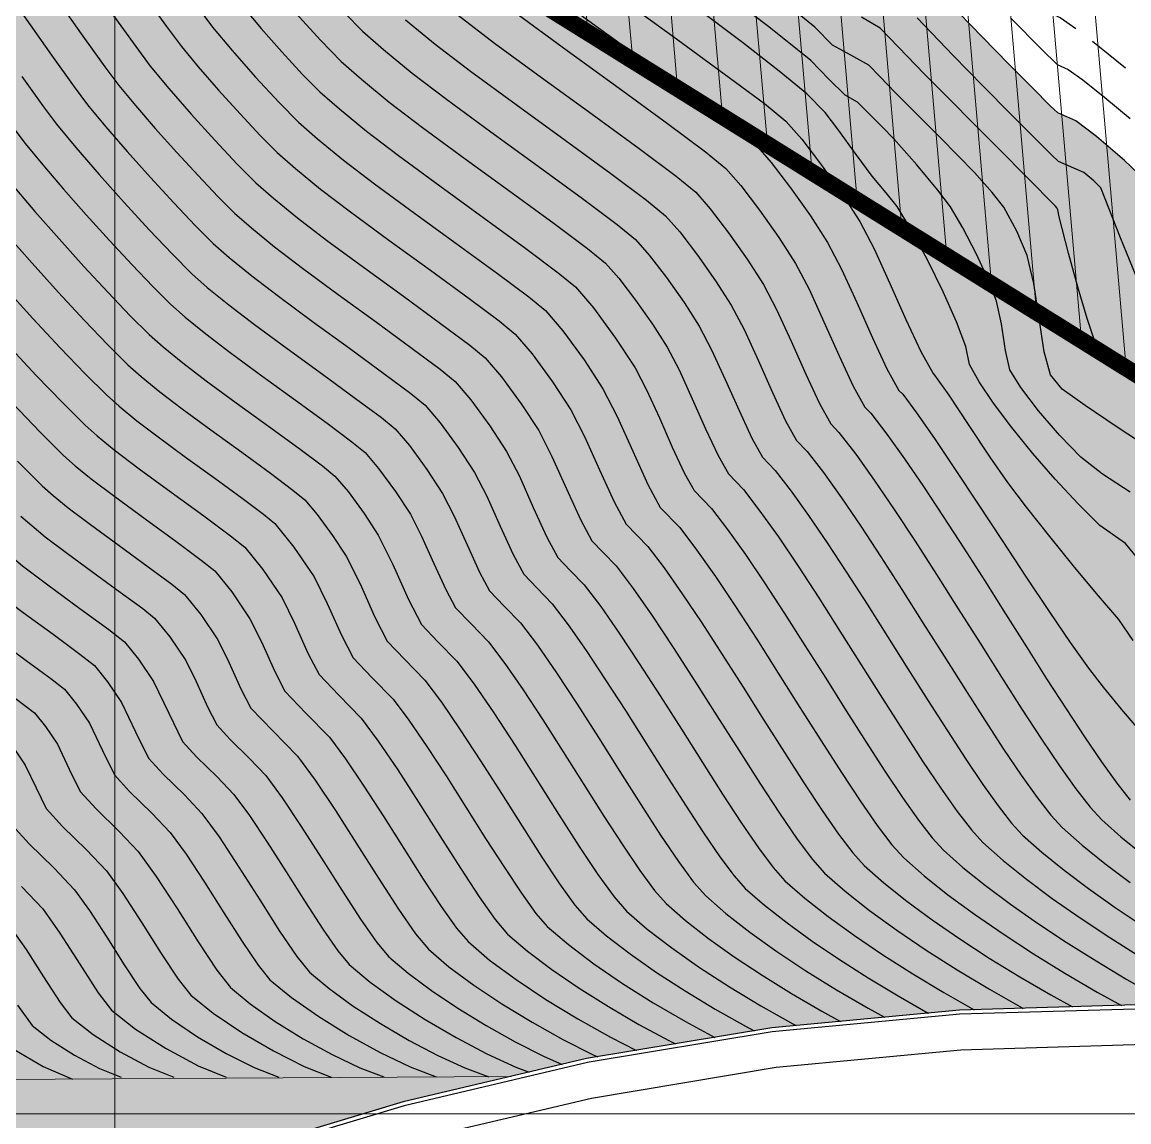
# Model space of a CAD drawing. Header units: metres. Extents: x 62264 to 62602, y 108404 to 109101.
# Drawn here: x 62397.25 to 62430, y 108649.77 to 108682.31 of the extents above; entities that cross this region are included whole.
import ezdxf

# ---------------------------------------------------------------- set-up
doc = ezdxf.new("R2010")
doc.units = ezdxf.units.M
doc.header["$MEASUREMENT"] = 0
doc.linetypes.add('TRATTEGGIATA2', pattern=[0.375, 0.25, -0.125])
doc.layers.add('0_Col__Red_0.50', color=14, linetype='Continuous', lineweight=50)
doc.layers.add('0_Hatch', color=2, linetype='Continuous', lineweight=9)
for name, color, linetype in [('colore lago', 131, 'Continuous'), ('coordinate', 2, 'Continuous'), ('Couronnement', 7, 'Continuous'), ('curve livello 1m', 2, 'Continuous'), ('curve livello 5m', 7, 'Continuous'), ('LIN025CO', 7, 'Continuous')]:
    doc.layers.add(name, color=color, linetype=linetype)
doc.layers.add('Colori bordi', color=5, linetype='Continuous', plot=False)

msp = doc.modelspace()

# ---------------------------------------------------------------- hatches: boundary and pattern name
at = {"layer": '0_Hatch'}
h = msp.add_hatch(dxfattribs=at)
h.set_pattern_fill('ANSI31', color=80, scale=10, angle=50)
h.paths.add_polyline_path([(62461.573, 108657.106), (62469.287, 108673.52), (62447.136, 108677.206), (62422.066, 108695.24), (62427.603, 108702.225), (62411.363, 108723.278), (62402.491, 108718.984), (62391.87, 108729.152), (62395.054, 108733.894), (62378.537, 108753.334), (62360.975, 108748.063), (62354.234, 108739.358), (62410.968, 108683.883), (62448.728, 108660.35), (62450.64, 108661.812), (62451.148, 108664.314), (62456.414, 108662.941), (62458.266, 108662.184), (62459.322, 108661.386), (62460.2, 108659.93)])
at = {"layer": 'colore lago', "linetype": 'Continuous', "lineweight": 0}
msp.add_hatch(color=256, dxfattribs=at).paths.add_polyline_path([(62424.984, 108653.069), (62419.433, 108652.547), (62413.953, 108651.637), (62408.529, 108650.359), (62403.21, 108648.764), (62398.021, 108646.797), (62392.955, 108644.487), (62388.067, 108641.873), (62383.347, 108638.914), (62379.143, 108635.919), (62374.987, 108632.528), (62370.912, 108628.752), (62367.864, 108625.55), (62364.577, 108621.72), (62361.992, 108618.302), (62358.884, 108613.699), (62356.087, 108608.883), (62353.615, 108603.924), (62351.491, 108598.79), (62349.698, 108593.52), (62348.257, 108588.148), (62347.162, 108582.699), (62346.433, 108577.206), (62346.076, 108571.827), (62346.067, 108566.27), (62346.414, 108560.708), (62347.156, 108555.214), (62348.241, 108549.757), (62349.108, 108546.543), (62347.868, 108543.897), (62343.805, 108542.34), (62343.071, 108542.931), (62342.215, 108543.399), (62341.494, 108543.605), (62340.731, 108543.397), (62339.788, 108542.895), (62338.814, 108542.367), (62337.958, 108542.081), (62337.463, 108542.167), (62336.538, 108542.374), (62334.253, 108542.969), (62331.322, 108543.785), (62328.139, 108544.685), (62325.098, 108545.533), (62322.593, 108546.195), (62321.848, 108546.361), (62320.984, 108546.545), (62320.474, 108546.666), (62319.859, 108546.963), (62319.103, 108547.335), (62317.961, 108547.824), (62316.581, 108548.386), (62315.066, 108548.989), (62313.523, 108549.599), (62312.055, 108550.183), (62310.769, 108550.711), (62309.769, 108551.147), (62309.112, 108551.475), (62308.074, 108552.131), (62305.134, 108553.829), (62301.974, 108555.846), (62300, 108557.145), (62300, 108746.102), (62331.882, 108763.679), (62334.507, 108761.512), (62338.392, 108758.6), (62343.084, 108755.721), (62348.103, 108752.428), (62352.959, 108748.821), (62356.982, 108746.672), (62361.491, 108743.204), (62364.809, 108741.018), (62364.85, 108740.982), (62366.701, 108739.452), (62368.7, 108737.832), (62369.305, 108737.355), (62369.749, 108737.014), (62370.359, 108736.582), (62371.24, 108735.973), (62371.627, 108735.711), (62374.472, 108733.847), (62374.708, 108733.696), (62375.544, 108733.194), (62376.513, 108732.622), (62377.024, 108732.307), (62377.264, 108731.984), (62377.853, 108731.572), (62378.743, 108731.016), (62379.493, 108730.514), (62379.904, 108730.173), (62380.53, 108729.628), (62381.289, 108728.95), (62382.099, 108728.213), (62382.879, 108727.488), (62383.568, 108726.81), (62384.361, 108726.013), (62384.891, 108725.5), (62385.513, 108725.007), (62386.29, 108724.44), (62387.153, 108723.834), (62388.028, 108723.224), (62388.845, 108722.646), (62389.533, 108722.136), (62390.019, 108721.728), (62390.461, 108721.189), (62391.046, 108720.467), (62391.593, 108719.84), (62392.228, 108719.121), (62392.561, 108718.731), (62392.862, 108718.087), (62393.16, 108717.245), (62393.458, 108716.296), (62393.758, 108715.335), (62394.064, 108714.455), (62394.378, 108713.747), (62394.629, 108713.387), (62395.018, 108712.892), (62395.432, 108712.426), (62395.814, 108712.034), (62396.33, 108711.596), (62397.152, 108710.938), (62398.032, 108710.258), (62398.87, 108709.636), (62399.584, 108709.126), (62399.96, 108708.881), (62400.685, 108708.661), (62401.612, 108708.484), (62402.549, 108708.306), (62403.305, 108708.084), (62403.979, 108707.68), (62404.973, 108707.002), (62405.674, 108706.477), (62406.299, 108705.979), (62406.659, 108705.658), (62407.074, 108705.014), (62407.565, 108704.234), (62408.06, 108703.631), (62408.444, 108703.148), (62408.613, 108702.358), (62408.809, 108701.374), (62409.055, 108700.585), (62409.399, 108699.598), (62409.737, 108698.707), (62410.053, 108697.961), (62410.417, 108697.156), (62410.768, 108696.423), (62411.044, 108695.894), (62411.352, 108695.436), (62411.941, 108694.585), (62412.688, 108693.536), (62413.24, 108692.756), (62413.64, 108692.028), (62414.101, 108691.1), (62414.582, 108690.096), (62415.042, 108689.143), (62415.44, 108688.363), (62415.735, 108687.883), (62416.22, 108687.475), (62417.091, 108686.877), (62417.986, 108686.309), (62418.762, 108685.857), (62419.277, 108685.61), (62419.98, 108685.523), (62420.747, 108685.436), (62421.269, 108685.254), (62422.042, 108684.935), (62422.834, 108684.575), (62423.302, 108684.318), (62424.281, 108683.305), (62425.656, 108681.875), (62426.449, 108681.066), (62427.156, 108680.351), (62427.673, 108679.833), (62427.895, 108679.62), (62428.432, 108679.384), (62429.04, 108678.92), (62429.869, 108678.212), (62430.484, 108677.629), (62430.843, 108677.243), (62431.218, 108676.364), (62431.557, 108675.296), (62431.913, 108674.527), (62432.355, 108674.247), (62432.858, 108673.942), (62433.455, 108673.231), (62434.097, 108672.326), (62434.701, 108671.601), (62435.197, 108671.28), (62435.685, 108671.01), (62436.144, 108670.755), (62436.707, 108670.388), (62437.492, 108669.855), (62438.358, 108669.253), (62439.162, 108668.678), (62440.078, 108667.996), (62441.13, 108667.19), (62442.002, 108666.501), (62442.908, 108665.758), (62443.789, 108665.021), (62444.562, 108664.359), (62445.144, 108663.844), (62445.453, 108663.547), (62446.014, 108662.665), (62446.501, 108661.941), (62447.153, 108661.7), (62448.876, 108661.081), (62447.183, 108652.749), (62446.943, 108651.566), (62441.595, 108652.495), (62436.09, 108653.04), (62430.527, 108653.236)])

# ---------------------------------------------------------------- linework, layer by layer
at = {"layer": '0_Col__Red_0.50', "color": 80, "const_width": 0.5}
msp.add_lwpolyline([(62461.573, 108657.106), (62469.287, 108673.52), (62447.136, 108677.206), (62422.066, 108695.24), (62427.603, 108702.225), (62411.363, 108723.278), (62402.491, 108718.984), (62391.87, 108729.152), (62395.054, 108733.894), (62378.537, 108753.334), (62360.975, 108748.063), (62354.234, 108739.358), (62410.968, 108683.883), (62448.728, 108660.35), (62450.64, 108661.812), (62451.148, 108664.314), (62456.414, 108662.941), (62458.266, 108662.184), (62459.322, 108661.386), (62460.2, 108659.93), (62461.573, 108657.106)], dxfattribs=at)
at = {"layer": 'Colori bordi', "linetype": 'Continuous', "lineweight": 0, "flags": 128}
for points in [[(62424.281, 108683.305), (62425.656, 108681.875), (62425.656, 108681.875), (62426.449, 108681.066), (62427.156, 108680.351), (62427.673, 108679.833), (62427.895, 108679.62), (62428.432, 108679.384), (62428.432, 108679.384), (62429.04, 108678.92), (62429.869, 108678.212), (62429.869, 108678.212), (62430.484, 108677.629)], [(62430.527, 108653.236), (62424.984, 108653.069), (62419.433, 108652.547), (62413.953, 108651.637), (62408.529, 108650.359), (62403.21, 108648.764)]]:
    msp.add_lwpolyline(points, dxfattribs=at)
at = {"layer": 'coordinate', "linetype": 'Continuous', "lineweight": 0}
for p, q in [((62400, 108767.618), (62400, 108626.056)), ((62340.187, 108650), (62556.466, 108650))]:
    msp.add_line(p, q, dxfattribs=at)
at = {"layer": 'Couronnement', "linetype": 'Continuous'}
for p, q in [((62430.527, 108653.236), (62424.984, 108653.069)), ((62430.531, 108653.116), (62424.988, 108652.949)), ((62424.984, 108653.069), (62419.433, 108652.547)), ((62424.995, 108652.95), (62419.444, 108652.428)), ((62419.433, 108652.547), (62413.953, 108651.637)), ((62419.444, 108652.428), (62413.973, 108651.519)), ((62419.561, 108651.385), (62425.024, 108651.9)), ((62425.024, 108651.9), (62430.475, 108652.07)), ((62413.953, 108651.637), (62408.529, 108650.359)), ((62413.981, 108651.52), (62408.555, 108650.242)), ((62414.098, 108650.472), (62419.561, 108651.385)), ((62408.817, 108649.228), (62414.098, 108650.472)), ((62408.529, 108650.359), (62403.21, 108648.764)), ((62408.555, 108650.242), (62403.244, 108648.649))]:
    msp.add_line(p, q, dxfattribs=at)
at = {"layer": 'curve livello 1m', "color": 152, "linetype": 'TRATTEGGIATA2', "ltscale": 5, "flags": 128}
msp.add_lwpolyline([(62449.409, 108663.703), (62444.734, 108667.217), (62444.734, 108667.217), (62443.954, 108667.783), (62443.429, 108668.028), (62442.969, 108668.248), (62442.969, 108668.248), (62442.47, 108668.783), (62441.977, 108669.175), (62441.124, 108669.816), (62440.102, 108670.575), (62439.103, 108671.321), (62438.32, 108671.922), (62438.32, 108671.922), (62437.534, 108672.562), (62437.08, 108672.956), (62437.08, 108672.956), (62436.692, 108673.419), (62436.139, 108674.141), (62435.492, 108675.027), (62434.819, 108675.983), (62434.191, 108676.913), (62434.191, 108676.913), (62434.183, 108676.926), (62434.135, 108676.968), (62433.554, 108677.536), (62432.857, 108678.242), (62432.184, 108678.923), (62431.677, 108679.412), (62431.677, 108679.412), (62430.841, 108680.147), (62429.964, 108680.89), (62429.133, 108681.568), (62428.437, 108682.108), (62427.967, 108682.438), (62427.967, 108682.438), (62427.85, 108682.49), (62427.362, 108682.981), (62426.953, 108683.405), (62426.568, 108683.805), (62426.568, 108683.805), (62425.763, 108684.619), (62425.037, 108685.346), (62424.499, 108685.878), (62424.256, 108686.107), (62424.256, 108686.107), (62423.838, 108686.33), (62423.033, 108686.718), (62422.083, 108687.153), (62422.083, 108687.153), (62421.201, 108687.532), (62420.659, 108687.741), (62420.659, 108687.741), (62419.96, 108687.849), (62419.097, 108687.916), (62418.267, 108687.984), (62417.665, 108688.094), (62417.665, 108688.094), (62417.563, 108688.156), (62417.547, 108688.17), (62417.258, 108688.62), (62416.882, 108689.325), (62416.442, 108690.213), (62415.962, 108691.213), (62415.465, 108692.25), (62414.976, 108693.254), (62414.519, 108694.151), (62414.116, 108694.869), (62414.116, 108694.869), (62413.888, 108695.19), (62413.731, 108695.42), (62413.447, 108696.014), (62412.957, 108697.086), (62412.957, 108697.086), (62412.542, 108698.014), (62412.149, 108698.906), (62411.838, 108699.625), (62411.669, 108700.032), (62411.669, 108700.032), (62411.493, 108700.551), (62411.338, 108701.075), (62411.338, 108701.075), (62411.14, 108702.019), (62410.936, 108703.116), (62410.783, 108703.767), (62410.783, 108703.767), (62410.46, 108704.208), (62409.848, 108704.939), (62409.171, 108705.744), (62408.647, 108706.405), (62408.195, 108707.116), (62407.772, 108707.467), (62406.911, 108708.146), (62405.935, 108708.914), (62405.164, 108709.532), (62404.859, 108709.794), (62404.558, 108710.033), (62403.965, 108710.163), (62402.733, 108710.397), (62401.329, 108710.662), (62400.217, 108710.883), (62399.534, 108711.046), (62399.508, 108711.064), (62399.419, 108711.135), (62398.941, 108711.7), (62398.366, 108712.469), (62397.791, 108713.304), (62397.315, 108714.068), (62396.999, 108714.708), (62396.588, 108715.641), (62396.135, 108716.7), (62395.69, 108717.718), (62395.307, 108718.531), (62394.833, 108719.384), (62394.335, 108720.199), (62394, 108720.666), (62393.527, 108721.291), (62392.891, 108722.096), (62392.334, 108722.781), (62392.022, 108723.139), (62391.403, 108723.624), (62390.228, 108724.482), (62388.787, 108725.522), (62387.371, 108726.549), (62386.269, 108727.371), (62385.592, 108727.906), (62384.834, 108728.52), (62384.222, 108729.031), (62383.639, 108729.546), (62382.938, 108730.185), (62382.188, 108730.877), (62381.454, 108731.553), (62380.802, 108732.145), (62380.301, 108732.582), (62379.555, 108733.154), (62378.591, 108733.891), (62378.094, 108734.284), (62377.713, 108734.585), (62377.036, 108735.03), (62375.97, 108735.715), (62375.055, 108736.311), (62373.009, 108737.706), (62371.181, 108738.986), (62370.681, 108739.355), (62370.133, 108739.77), (62369.655, 108740.145), (62369.247, 108740.473), (62368.148, 108741.404), (62366.867, 108742.513), (62365.789, 108743.468)], dxfattribs=at)
at = {"layer": 'curve livello 1m', "flags": 128}
for points in [[(62412.656, 108683.355), (62414.129, 108682.272), (62415.713, 108681.12), (62417.19, 108680.043), (62418.345, 108679.182), (62418.962, 108678.678), (62419.418, 108678.154), (62419.99, 108677.407), (62420.579, 108676.573), (62421.085, 108675.786), (62421.496, 108675.001), (62421.952, 108674.007), (62422.412, 108672.968), (62422.84, 108672.049), (62423.196, 108671.412), (62423.306, 108671.298), (62423.717, 108670.751), (62424.246, 108669.991), (62424.864, 108669.071), (62425.54, 108668.045), (62426.248, 108666.966), (62426.956, 108665.888), (62427.638, 108664.865), (62428.263, 108663.949), (62428.802, 108663.195), (62429.239, 108662.631), (62429.767, 108661.98), (62430.229, 108661.437)], [(62398.151, 108683.175), (62399.006, 108681.963), (62399.706, 108680.987), (62400.117, 108680.436), (62400.609, 108679.842), (62401.195, 108679.164), (62401.828, 108678.454), (62402.461, 108677.765), (62403.046, 108677.148), (62403.536, 108676.656), (62404.036, 108676.22), (62404.725, 108675.655), (62405.546, 108675.029), (62406.603, 108674.252), (62407.738, 108673.426), (62408.797, 108672.653), (62409.626, 108672.036), (62410.068, 108671.675), (62410.526, 108671.134), (62411.09, 108670.366), (62411.59, 108669.601), (62411.965, 108668.869), (62412.378, 108667.95), (62412.776, 108667.072), (62413.104, 108666.465), (62413.469, 108666.083), (62413.883, 108665.659), (62414.374, 108665.013), (62414.923, 108664.226), (62415.514, 108663.334), (62416.131, 108662.375), (62416.758, 108661.385), (62417.379, 108660.403), (62417.977, 108659.465), (62418.536, 108658.609), (62419.041, 108657.871), (62419.475, 108657.29), (62419.822, 108656.902), (62420.414, 108656.384), (62421.105, 108655.839), (62421.879, 108655.278), (62422.718, 108654.709), (62423.605, 108654.144), (62424.523, 108653.593), (62425.423, 108653.082)], [(62414.882, 108683.074), (62416.51, 108681.89), (62418.029, 108680.782), (62419.217, 108679.896), (62419.851, 108679.379), (62420.32, 108678.84), (62420.909, 108678.072), (62421.514, 108677.213), (62422.034, 108676.405), (62422.458, 108675.597), (62422.926, 108674.575), (62423.399, 108673.507), (62423.839, 108672.562), (62424.205, 108671.907), (62424.248, 108671.862), (62424.675, 108671.265), (62425.262, 108670.376), (62425.882, 108669.437), (62426.403, 108668.685), (62426.961, 108667.955), (62427.647, 108667.089), (62428.384, 108666.182), (62429.091, 108665.332), (62429.69, 108664.636), (62430.113, 108664.008)], [(62399.887, 108682.596), (62400.615, 108681.582), (62401.042, 108681.009), (62401.593, 108680.347), (62402.256, 108679.587), (62402.956, 108678.813), (62403.619, 108678.108), (62404.167, 108677.553), (62404.687, 108677.099), (62405.403, 108676.513), (62406.257, 108675.861), (62407.355, 108675.054), (62408.535, 108674.195), (62409.637, 108673.392), (62410.498, 108672.751), (62410.957, 108672.375), (62411.433, 108671.813), (62412.019, 108671.014), (62412.539, 108670.22), (62412.929, 108669.459), (62413.359, 108668.503), (62413.772, 108667.591), (62414.113, 108666.96), (62414.447, 108666.61), (62414.825, 108666.223), (62415.335, 108665.552), (62415.906, 108664.735), (62416.52, 108663.808), (62417.161, 108662.812), (62417.812, 108661.784), (62418.456, 108660.764), (62419.078, 108659.789), (62419.659, 108658.9), (62420.183, 108658.134), (62420.634, 108657.531), (62420.994, 108657.128), (62421.609, 108656.59), (62422.327, 108656.024), (62423.131, 108655.44), (62424.002, 108654.85), (62424.923, 108654.263), (62425.877, 108653.69), (62426.844, 108653.141), (62426.873, 108653.126)], [(62402.432, 108682.771), (62402.891, 108682.155), (62403.468, 108681.467), (62404.162, 108680.683), (62404.856, 108679.932), (62405.431, 108679.347), (62405.99, 108678.859), (62406.76, 108678.227), (62407.679, 108677.527), (62408.861, 108676.658), (62410.13, 108675.734), (62411.315, 108674.87), (62412.241, 108674.18), (62412.736, 108673.776), (62413.248, 108673.171), (62413.879, 108672.312), (62414.438, 108671.457), (62414.858, 108670.638), (62415.32, 108669.61), (62415.764, 108668.628), (62416.131, 108667.949), (62416.71, 108667.351), (62417.209, 108666.697), (62417.765, 108665.907), (62418.362, 108665.014), (62418.987, 108664.048), (62419.627, 108663.043), (62420.267, 108662.03), (62420.893, 108661.041), (62421.492, 108660.108), (62422.05, 108659.263), (62422.553, 108658.539), (62422.987, 108657.967), (62423.338, 108657.579), (62423.943, 108657.046), (62424.645, 108656.487), (62425.427, 108655.911), (62426.275, 108655.327), (62427.174, 108654.742), (62428.108, 108654.167), (62429.063, 108653.609), (62429.779, 108653.213)], [(62403.816, 108682.727), (62404.326, 108682.119), (62404.94, 108681.425), (62405.554, 108680.761), (62406.062, 108680.244), (62406.641, 108679.738), (62407.439, 108679.085), (62408.39, 108678.359), (62409.613, 108677.46), (62410.928, 108676.504), (62412.154, 108675.609), (62413.113, 108674.894), (62413.625, 108674.476), (62414.156, 108673.85), (62414.808, 108672.96), (62415.388, 108672.075), (62415.73, 108671.423), (62416.108, 108670.598), (62416.49, 108669.736), (62416.845, 108668.973), (62417.141, 108668.444), (62417.652, 108667.914), (62418.127, 108667.296), (62418.652, 108666.555), (62419.216, 108665.718), (62419.807, 108664.811), (62420.415, 108663.861), (62421.028, 108662.892), (62421.634, 108661.932), (62422.223, 108661.006), (62422.783, 108660.141), (62423.303, 108659.362), (62423.772, 108658.695), (62424.178, 108658.167), (62424.51, 108657.804), (62425.088, 108657.294), (62425.753, 108656.759), (62426.492, 108656.208), (62427.292, 108655.647), (62428.141, 108655.085), (62429.027, 108654.527), (62429.937, 108653.983), (62430.859, 108653.458)], [(62405.357, 108682.574), (62406.08, 108681.774), (62406.694, 108681.141), (62407.292, 108680.618), (62408.117, 108679.942), (62409.101, 108679.192), (62410.366, 108678.262), (62411.725, 108677.273), (62412.994, 108676.348), (62413.985, 108675.609), (62414.515, 108675.177), (62414.906, 108674.727), (62415.398, 108674.085), (62415.903, 108673.369), (62416.337, 108672.694), (62416.691, 108672.019), (62417.082, 108671.166), (62417.477, 108670.275), (62417.844, 108669.485), (62418.15, 108668.939), (62418.595, 108668.478), (62419.085, 108667.839), (62419.628, 108667.073), (62420.211, 108666.208), (62420.822, 108665.271), (62421.45, 108664.289), (62422.083, 108663.288), (62422.71, 108662.296), (62423.318, 108661.339), (62423.897, 108660.444), (62424.435, 108659.639), (62424.919, 108658.951), (62425.338, 108658.405), (62425.681, 108658.03), (62426.279, 108657.502), (62426.966, 108656.949), (62427.73, 108656.38), (62428.557, 108655.801), (62429.435, 108655.219), (62430.35, 108654.643)], [(62406.804, 108682.576), (62407.326, 108682.038), (62407.944, 108681.498), (62408.796, 108680.8), (62409.812, 108680.025), (62411.119, 108679.064), (62412.523, 108678.043), (62413.833, 108677.087), (62414.857, 108676.323), (62415.404, 108675.877), (62415.809, 108675.412), (62416.316, 108674.75), (62416.838, 108674.01), (62417.287, 108673.312), (62417.652, 108672.616), (62418.056, 108671.734), (62418.464, 108670.813), (62418.843, 108669.998), (62419.159, 108669.433), (62419.537, 108669.042), (62420.005, 108668.434), (62420.521, 108667.712), (62421.073, 108666.897), (62421.654, 108666.014), (62422.252, 108665.083), (62422.858, 108664.127), (62423.463, 108663.169), (62424.058, 108662.23), (62424.631, 108661.333), (62425.175, 108660.5), (62425.678, 108659.754), (62426.132, 108659.116), (62426.527, 108658.609), (62426.853, 108658.255), (62427.426, 108657.747), (62428.08, 108657.217), (62428.805, 108656.671), (62429.589, 108656.114), (62430.421, 108655.553)], [(62430.038, 108668.398), (62429.221, 108668.937), (62428.582, 108669.433), (62428.582, 108669.433), (62427.953, 108670.076), (62427.328, 108670.803), (62426.803, 108671.493), (62426.478, 108672.024), (62426.478, 108672.024), (62426.344, 108672.589), (62426.226, 108673.383), (62426.085, 108674.054), (62426.085, 108674.054), (62425.834, 108674.692), (62425.481, 108675.457), (62425.089, 108676.217), (62424.722, 108676.842), (62424.722, 108676.842), (62424.346, 108677.337), (62423.723, 108678.084), (62423.04, 108678.859), (62423.04, 108678.859), (62422.695, 108679.208), (62422.243, 108679.662), (62422.243, 108679.662), (62421.974, 108679.942), (62421.608, 108680.143), (62421.125, 108680.623), (62420.585, 108681.169), (62420.585, 108681.169), (62420.037, 108681.621), (62419.305, 108682.194), (62418.454, 108682.836)], [(62397.304, 108682.494), (62398.125, 108681.329), (62398.798, 108680.392), (62399.193, 108679.863), (62399.726, 108679.219), (62400.363, 108678.482), (62401.051, 108677.711), (62401.738, 108676.963), (62402.373, 108676.293), (62402.904, 108675.759), (62403.384, 108675.34), (62404.046, 108674.798), (62404.836, 108674.196), (62405.85, 108673.45), (62406.941, 108672.657), (62407.958, 108671.915), (62408.754, 108671.321), (62409.178, 108670.975), (62409.618, 108670.455), (62410.16, 108669.717), (62410.64, 108668.983), (62411.001, 108668.28), (62411.397, 108667.396), (62411.779, 108666.553), (62412.094, 108665.97), (62412.492, 108665.555), (62412.941, 108665.095), (62413.413, 108664.474), (62413.941, 108663.717), (62414.509, 108662.86), (62415.102, 108661.938), (62415.705, 108660.986), (62416.301, 108660.042), (62416.876, 108659.14), (62417.414, 108658.317), (62417.9, 108657.608), (62418.317, 108657.05), (62418.65, 108656.677), (62419.219, 108656.179), (62419.884, 108655.655), (62420.628, 108655.115), (62421.434, 108654.569), (62422.287, 108654.025), (62423.169, 108653.495), (62424.065, 108652.987), (62424.072, 108652.983)], [(62410.153, 108682.514), (62411.234, 108681.69), (62412.624, 108680.668), (62414.118, 108679.581), (62415.511, 108678.565), (62416.601, 108677.753), (62417.183, 108677.278), (62417.613, 108676.783), (62418.153, 108676.078), (62418.708, 108675.291), (62419.186, 108674.549), (62419.574, 108673.808), (62420.004, 108672.871), (62420.438, 108671.891), (62420.842, 108671.023), (62421.177, 108670.423), (62421.421, 108670.17), (62421.919, 108669.524), (62422.467, 108668.756), (62423.054, 108667.891), (62423.671, 108666.952), (62424.307, 108665.962), (62424.951, 108664.947), (62425.594, 108663.928), (62426.226, 108662.93), (62426.836, 108661.977), (62427.413, 108661.092), (62427.948, 108660.299), (62428.431, 108659.621), (62428.85, 108659.082), (62429.197, 108658.706), (62429.765, 108658.201), (62430.41, 108657.674)], [(62411.945, 108682.523), (62413.377, 108681.47), (62414.915, 108680.351), (62416.351, 108679.304), (62417.473, 108678.467), (62418.072, 108677.978), (62418.515, 108677.469), (62419.072, 108676.743), (62419.644, 108675.932), (62420.135, 108675.168), (62420.135, 108675.168), (62420.535, 108674.404), (62420.978, 108673.439), (62421.425, 108672.43), (62421.841, 108671.536), (62422.187, 108670.917), (62422.364, 108670.734), (62422.84, 108670.117), (62423.362, 108669.39), (62423.921, 108668.572), (62424.508, 108667.684), (62425.115, 108666.746), (62425.732, 108665.776), (62426.352, 108664.796), (62426.965, 108663.824), (62427.564, 108662.881), (62428.14, 108661.986), (62428.684, 108661.16), (62429.187, 108660.421), (62429.642, 108659.79), (62430.038, 108659.287)], [(62430.597, 108669.705), (62429.655, 108670.324), (62428.702, 108670.965), (62428.702, 108670.965), (62428.02, 108671.451), (62427.675, 108671.875), (62427.495, 108672.551), (62427.34, 108673.535), (62427.182, 108674.572), (62426.991, 108675.404), (62426.991, 108675.404), (62426.683, 108676.12), (62426.295, 108676.829), (62426.295, 108676.829), (62425.953, 108677.263), (62425.436, 108677.859), (62425.436, 108677.859), (62424.421, 108678.883), (62423.096, 108680.215), (62423.096, 108680.215), (62422.635, 108680.695), (62422.306, 108681.036), (62422.306, 108681.036), (62421.773, 108681.33), (62421.233, 108681.626), (62421.233, 108681.626), (62420.704, 108682.156), (62420.241, 108682.532)], [(62430.254, 108671.823), (62429.125, 108672.559), (62428.984, 108672.883), (62428.766, 108673.54), (62428.5, 108674.434), (62428.214, 108675.469), (62427.937, 108676.551), (62427.937, 108676.551), (62427.898, 108676.753), (62427.868, 108676.815), (62427.831, 108676.859), (62426.148, 108678.558), (62423.949, 108680.768), (62423.949, 108680.768), (62423.183, 108681.565), (62422.638, 108682.13), (62422.638, 108682.13), (62422.092, 108682.45)], [(62430.284, 108674.628), (62429.752, 108675.927), (62429.168, 108677.409), (62428.965, 108677.611), (62428.665, 108677.856), (62427.917, 108678.184), (62427.709, 108678.384), (62427.218, 108678.872), (62426.52, 108679.575), (62425.69, 108680.416), (62424.802, 108681.321), (62424.802, 108681.321), (62423.732, 108682.435)], [(62426.509, 108682.428), (62427.423, 108681.5), (62427.872, 108681.055), (62428.199, 108680.911), (62428.634, 108680.6), (62429.288, 108680.081), (62430.041, 108679.452)], [(62397.245, 108680.696), (62397.889, 108679.798), (62398.268, 108679.29), (62398.844, 108678.595), (62399.531, 108677.801), (62400.273, 108676.969), (62401.014, 108676.161), (62401.699, 108675.438), (62402.273, 108674.862), (62402.733, 108674.46), (62403.368, 108673.94), (62404.125, 108673.363), (62405.097, 108672.648), (62406.143, 108671.887), (62407.119, 108671.176), (62407.882, 108670.607), (62408.289, 108670.274), (62408.711, 108669.776), (62409.23, 108669.068), (62409.691, 108668.364), (62410.036, 108667.69), (62410.417, 108666.843), (62410.783, 108666.035), (62411.085, 108665.476), (62411.514, 108665.028), (62411.999, 108664.531), (62412.5, 108663.868), (62413.065, 108663.051), (62413.673, 108662.125), (62414.304, 108661.137), (62414.939, 108660.132), (62415.559, 108659.155), (62416.142, 108658.253), (62416.669, 108657.471), (62417.122, 108656.855), (62417.478, 108656.451), (62418.079, 108655.928), (62418.787, 108655.377), (62419.582, 108654.81), (62420.444, 108654.238), (62421.351, 108653.673), (62422.284, 108653.128), (62422.773, 108652.861)], [(62396.975, 108677.47), (62397.632, 108676.704), (62398.348, 108675.893), (62399.085, 108675.079), (62399.8, 108674.307), (62400.455, 108673.622), (62401.009, 108673.069), (62401.43, 108672.701), (62402.01, 108672.225), (62402.703, 108671.698), (62403.592, 108671.044), (62404.548, 108670.348), (62405.44, 108669.698), (62406.138, 108669.178), (62406.51, 108668.874), (62406.896, 108668.418), (62407.371, 108667.771), (62407.792, 108667.127), (62408.222, 108666.261), (62408.683, 108665.228), (62409.067, 108664.486), (62409.558, 108663.972), (62410.114, 108663.403), (62410.628, 108662.719), (62411.212, 108661.866), (62411.839, 108660.901), (62412.486, 108659.883), (62413.127, 108658.869), (62413.737, 108657.916), (62414.291, 108657.082), (62414.766, 108656.424), (62415.135, 108656), (62415.746, 108655.472), (62416.474, 108654.913), (62417.293, 108654.339), (62418.18, 108653.764), (62419.109, 108653.203), (62420.054, 108652.67), (62420.158, 108652.615)], [(62396.785, 108676.04), (62397.547, 108675.176), (62398.33, 108674.31), (62399.091, 108673.489), (62399.788, 108672.761), (62400.378, 108672.172), (62400.779, 108671.821), (62401.332, 108671.368), (62401.992, 108670.865), (62402.839, 108670.241), (62403.751, 108669.579), (62404.601, 108668.959), (62405.266, 108668.463), (62405.621, 108668.173), (62405.988, 108667.739), (62406.441, 108667.122), (62406.843, 108666.509), (62407.253, 108665.683), (62407.692, 108664.698), (62408.058, 108663.991), (62408.58, 108663.445), (62409.172, 108662.839), (62409.663, 108662.186), (62410.219, 108661.372), (62410.818, 108660.452), (62411.435, 108659.48), (62412.047, 108658.513), (62412.629, 108657.603), (62413.158, 108656.807), (62413.611, 108656.18), (62413.963, 108655.775), (62414.546, 108655.271), (62415.24, 108654.737), (62416.023, 108654.189), (62416.869, 108653.641), (62417.755, 108653.105), (62418.657, 108652.597), (62418.916, 108652.461)], [(62396.745, 108674.459), (62397.576, 108673.541), (62398.383, 108672.671), (62399.121, 108671.899), (62399.746, 108671.275), (62400.128, 108670.941), (62400.653, 108670.511), (62401.281, 108670.032), (62402.087, 108669.439), (62402.953, 108668.809), (62403.762, 108668.22), (62404.394, 108667.748), (62404.731, 108667.473), (62405.294, 108666.777), (62405.893, 108665.89), (62406.283, 108665.105), (62406.701, 108664.169), (62407.048, 108663.497), (62407.603, 108662.917), (62408.229, 108662.275), (62408.697, 108661.653), (62409.227, 108660.878), (62409.797, 108660.002), (62410.384, 108659.077), (62410.966, 108658.156), (62411.521, 108657.29), (62412.025, 108656.532), (62412.456, 108655.935), (62412.791, 108655.55), (62413.415, 108655.014), (62414.166, 108654.446), (62415.015, 108653.865), (62415.929, 108653.288), (62416.878, 108652.735), (62417.746, 108652.267)], [(62396.821, 108672.773), (62397.674, 108671.854), (62398.454, 108671.038), (62399.115, 108670.378), (62399.476, 108670.062), (62399.975, 108669.653), (62400.713, 108669.094), (62401.662, 108668.399), (62402.63, 108667.695), (62403.421, 108667.111), (62403.842, 108666.773), (62404.375, 108666.113), (62404.944, 108665.272), (62405.313, 108664.527), (62405.709, 108663.639), (62406.039, 108663.002), (62406.625, 108662.39), (62407.287, 108661.711), (62407.791, 108661.035), (62408.367, 108660.184), (62408.984, 108659.226), (62409.612, 108658.233), (62410.22, 108657.276), (62410.777, 108656.425), (62411.254, 108655.751), (62411.619, 108655.324), (62412.211, 108654.815), (62412.925, 108654.276), (62413.731, 108653.724), (62414.6, 108653.177), (62415.5, 108652.651), (62416.404, 108652.164), (62416.586, 108652.074)], [(62397.12, 108669.314), (62397.851, 108668.584), (62398.174, 108668.302), (62398.618, 108667.938), (62399.275, 108667.44), (62400.121, 108666.821), (62400.983, 108666.194), (62401.688, 108665.673), (62402.063, 108665.372), (62402.538, 108664.784), (62403.045, 108664.035), (62403.374, 108663.371), (62403.727, 108662.581), (62404.021, 108662.013), (62404.669, 108661.335), (62405.403, 108660.583), (62405.923, 108659.879), (62406.523, 108658.98), (62407.161, 108657.981), (62407.795, 108656.977), (62408.387, 108656.061), (62408.894, 108655.329), (62409.275, 108654.873), (62409.879, 108654.359), (62410.617, 108653.814), (62411.45, 108653.258), (62412.341, 108652.715), (62413.252, 108652.206), (62414.145, 108651.753), (62414.283, 108651.692)], [(62397.22, 108667.687), (62397.939, 108667.081), (62398.556, 108666.613), (62399.351, 108666.032), (62400.16, 108665.443), (62400.821, 108664.954), (62401.174, 108664.672), (62401.62, 108664.12), (62402.095, 108663.416), (62402.404, 108662.794), (62402.736, 108662.051), (62403.011, 108661.518), (62403.408, 108661.085), (62403.985, 108660.521), (62404.46, 108660.019), (62404.95, 108659.356), (62405.514, 108658.511), (62406.114, 108657.572), (62406.711, 108656.627), (62407.267, 108655.765), (62407.744, 108655.076), (62408.103, 108654.648), (62408.672, 108654.164), (62409.365, 108653.651), (62410.149, 108653.128), (62410.987, 108652.617), (62411.844, 108652.139), (62412.684, 108651.713), (62413.234, 108651.467)], [(62396.588, 108666.79), (62397.261, 108666.224), (62398.014, 108665.656), (62398.966, 108664.962), (62399.822, 108664.336), (62400.284, 108663.971), (62400.701, 108663.456), (62401.146, 108662.798), (62401.592, 108661.863), (62402.002, 108661.023), (62402.417, 108660.57), (62403.021, 108659.98), (62403.518, 108659.455), (62403.977, 108658.834), (62404.506, 108658.042), (62405.068, 108657.162), (62405.627, 108656.277), (62406.148, 108655.47), (62406.595, 108654.824), (62406.931, 108654.422), (62407.55, 108653.902), (62408.316, 108653.349), (62409.18, 108652.791), (62410.092, 108652.259), (62411.002, 108651.78), (62411.861, 108651.385), (62412.256, 108651.237)], [(62396.582, 108665.366), (62397.283, 108664.838), (62398.168, 108664.193), (62398.964, 108663.61), (62399.395, 108663.271), (62399.783, 108662.791), (62400.196, 108662.179), (62400.611, 108661.31), (62400.993, 108660.529), (62401.426, 108660.056), (62402.056, 108659.439), (62402.576, 108658.891), (62403.082, 108658.198), (62403.67, 108657.305), (62404.284, 108656.335), (62404.873, 108655.412), (62405.383, 108654.658), (62405.76, 108654.197), (62406.337, 108653.711), (62407.051, 108653.195), (62407.857, 108652.675), (62408.708, 108652.179), (62409.557, 108651.732), (62410.357, 108651.364), (62411.064, 108651.099)], [(62397.048, 108662.308), (62397.616, 108661.87), (62397.946, 108661.463), (62398.297, 108660.942), (62398.65, 108660.203), (62398.975, 108659.539), (62399.444, 108659.026), (62400.128, 108658.358), (62400.691, 108657.763), (62401.221, 108657.027), (62401.838, 108656.076), (62402.461, 108655.09), (62403.014, 108654.253), (62403.416, 108653.746), (62404.005, 108653.258), (62404.745, 108652.74), (62405.573, 108652.227), (62406.426, 108651.758), (62407.241, 108651.368), (62407.955, 108651.095)], [(62397.027, 108660.798), (62397.348, 108660.324), (62397.669, 108659.65), (62397.965, 108659.044), (62398.453, 108658.511), (62399.164, 108657.817), (62399.749, 108657.199), (62400.234, 108656.525), (62400.799, 108655.654), (62401.37, 108654.751), (62401.876, 108653.985), (62402.244, 108653.52), (62402.909, 108652.98), (62403.758, 108652.409), (62404.689, 108651.865), (62405.603, 108651.407), (62406.401, 108651.093)], [(62396.956, 108658.55), (62397.462, 108657.997), (62398.199, 108657.276), (62398.807, 108656.635), (62399.247, 108656.023), (62399.76, 108655.232), (62400.278, 108654.413), (62400.738, 108653.716), (62401.072, 108653.295), (62401.676, 108652.804), (62402.446, 108652.286), (62403.292, 108651.792), (62404.122, 108651.376), (62404.846, 108651.091)], [(62397.235, 108656.735), (62397.864, 108656.071), (62398.372, 108655.353), (62398.957, 108654.437), (62399.505, 108653.587), (62399.9, 108653.069), (62400.605, 108652.512), (62401.512, 108651.935), (62402.46, 108651.429), (62403.292, 108651.089)], [(62397.117, 108653.22), (62397.556, 108652.618), (62398.103, 108652.187), (62398.805, 108651.74), (62399.539, 108651.348), (62400.183, 108651.085)], [(62397.042, 108651.896), (62397.873, 108651.41), (62398.744, 108651.033)]]:
    msp.add_lwpolyline(points, dxfattribs=at)
at = {"layer": 'curve livello 5m', "flags": 128}
for points in [[(62400.768, 108683.229), (62401.523, 108682.177), (62401.967, 108681.582), (62401.967, 108681.582), (62402.466, 108680.982), (62403.067, 108680.294), (62403.702, 108679.592), (62404.302, 108678.953), (62404.799, 108678.45), (62405.338, 108677.979), (62406.082, 108677.37), (62406.968, 108676.694), (62408.108, 108675.856), (62409.333, 108674.965), (62410.476, 108674.131), (62411.37, 108673.465), (62411.846, 108673.076), (62412.341, 108672.492), (62412.949, 108671.663), (62413.489, 108670.838), (62413.893, 108670.049), (62414.339, 108669.056), (62414.768, 108668.109), (62415.122, 108667.454), (62415.768, 108666.787), (62416.25, 108666.156), (62416.786, 108665.393), (62417.363, 108664.531), (62417.966, 108663.599), (62418.584, 108662.628), (62419.201, 108661.65), (62419.806, 108660.695), (62420.384, 108659.795), (62420.923, 108658.979), (62421.408, 108658.28), (62421.827, 108657.728), (62422.166, 108657.353), (62422.75, 108656.839), (62423.428, 108656.3), (62424.183, 108655.744), (62425.001, 108655.179), (62425.869, 108654.615), (62426.771, 108654.059), (62427.693, 108653.521), (62428.328, 108653.17)], [(62430.484, 108677.629), (62429.869, 108678.212), (62429.869, 108678.212), (62429.04, 108678.92), (62428.432, 108679.384), (62428.432, 108679.384), (62427.895, 108679.62), (62427.673, 108679.833), (62427.156, 108680.351), (62426.449, 108681.066), (62425.656, 108681.875), (62425.656, 108681.875), (62424.281, 108683.305)], [(62430.403, 108666.267), (62429.901, 108666.876), (62429.901, 108666.876), (62429.144, 108667.415), (62428.494, 108668.058), (62427.821, 108668.782), (62427.158, 108669.547), (62426.539, 108670.309), (62425.997, 108671.029), (62425.566, 108671.664), (62425.281, 108672.173), (62425.281, 108672.173), (62425.178, 108672.705), (62424.895, 108673.443), (62424.502, 108674.327), (62424.047, 108675.257), (62423.58, 108676.133), (62423.148, 108676.856), (62423.148, 108676.856), (62422.82, 108677.253), (62422.404, 108677.749), (62422.404, 108677.749), (62421.93, 108678.387), (62421.387, 108679.137), (62421.009, 108679.636), (62421.009, 108679.636), (62420.466, 108680.182), (62419.652, 108680.853), (62418.567, 108681.701), (62417.306, 108682.654)], [(62408.595, 108682.377), (62409.474, 108681.657), (62409.474, 108681.657), (62410.523, 108680.857), (62411.871, 108679.866), (62413.32, 108678.812), (62414.672, 108677.826), (62415.729, 108677.038), (62416.294, 108676.577), (62416.711, 108676.098), (62417.235, 108675.414), (62417.773, 108674.65), (62418.236, 108673.931), (62418.613, 108673.212), (62419.03, 108672.302), (62419.451, 108671.352), (62419.842, 108670.511), (62420.168, 108669.928), (62420.479, 108669.606), (62420.962, 108668.979), (62421.494, 108668.234), (62422.064, 108667.394), (62422.662, 108666.483), (62423.279, 108665.523), (62423.905, 108664.537), (62424.529, 108663.548), (62425.142, 108662.58), (62425.733, 108661.655), (62426.294, 108660.796), (62426.813, 108660.026), (62427.282, 108659.368), (62427.689, 108658.845), (62428.025, 108658.481), (62428.616, 108657.957), (62429.291, 108657.41), (62430.038, 108656.846)], [(62396.981, 108679.203), (62397.343, 108678.717), (62397.343, 108678.717), (62397.864, 108678.086), (62398.479, 108677.369), (62399.15, 108676.609), (62399.839, 108675.847), (62400.509, 108675.125), (62401.122, 108674.484), (62401.641, 108673.966), (62402.082, 108673.58), (62402.689, 108673.083), (62403.414, 108672.531), (62404.345, 108671.846), (62405.346, 108671.118), (62406.28, 108670.437), (62407.01, 108669.892), (62407.399, 108669.574), (62407.803, 108669.097), (62408.3, 108668.42), (62408.741, 108667.746), (62409.072, 108667.101), (62409.436, 108666.29), (62409.787, 108665.516), (62410.076, 108664.981), (62410.536, 108664.5), (62411.056, 108663.967), (62411.537, 108663.332), (62412.078, 108662.549), (62412.66, 108661.662), (62413.265, 108660.715), (62413.874, 108659.752), (62414.467, 108658.816), (62415.026, 108657.952), (62415.531, 108657.203), (62415.965, 108656.613), (62416.306, 108656.226), (62416.882, 108655.725), (62417.56, 108655.197), (62418.322, 108654.653), (62419.148, 108654.105), (62420.017, 108653.564), (62420.911, 108653.042), (62421.466, 108652.738)], [(62396.965, 108671.036), (62397.787, 108670.176), (62398.483, 108669.481), (62398.825, 108669.182), (62399.296, 108668.796), (62399.994, 108668.267), (62400.892, 108667.61), (62401.806, 108666.945), (62402.554, 108666.392), (62402.952, 108666.072), (62403.457, 108665.449), (62403.994, 108664.653), (62404.344, 108663.949), (62404.718, 108663.11), (62405.03, 108662.507), (62405.647, 108661.862), (62406.345, 108661.147), (62406.822, 108660.507), (62407.367, 108659.701), (62407.952, 108658.794), (62408.546, 108657.854), (62409.122, 108656.947), (62409.65, 108656.141), (62410.101, 108655.503), (62410.447, 108655.099), (62411.087, 108654.554), (62411.868, 108653.976), (62412.75, 108653.388), (62413.694, 108652.812), (62414.659, 108652.273), (62415.431, 108651.882)], [(62396.552, 108664.021), (62397.371, 108663.423), (62398.107, 108662.884), (62398.505, 108662.571), (62398.864, 108662.127), (62399.247, 108661.561), (62399.63, 108660.757), (62399.984, 108660.034), (62400.435, 108659.541), (62401.092, 108658.898), (62401.633, 108658.327), (62402.104, 108657.684), (62402.649, 108656.855), (62403.219, 108655.955), (62403.765, 108655.099), (62404.238, 108654.399), (62404.588, 108653.971), (62405.226, 108653.442), (62406.028, 108652.88), (62406.926, 108652.325), (62407.851, 108651.816), (62408.735, 108651.393), (62409.509, 108651.097)], [(62396.922, 108655.507), (62397.372, 108654.87), (62397.891, 108654.057), (62398.377, 108653.303), (62398.728, 108652.844), (62399.354, 108652.35), (62400.158, 108651.837), (62401, 108651.389), (62401.738, 108651.087)]]:
    msp.add_lwpolyline(points, dxfattribs=at)
at = {"layer": 'LIN025CO', "linetype": 'Continuous', "lineweight": 0}
msp.add_line((62385.493, 108650.953), (62411.719, 108651.111), dxfattribs=at)

doc.saveas('drawing.dxf')
